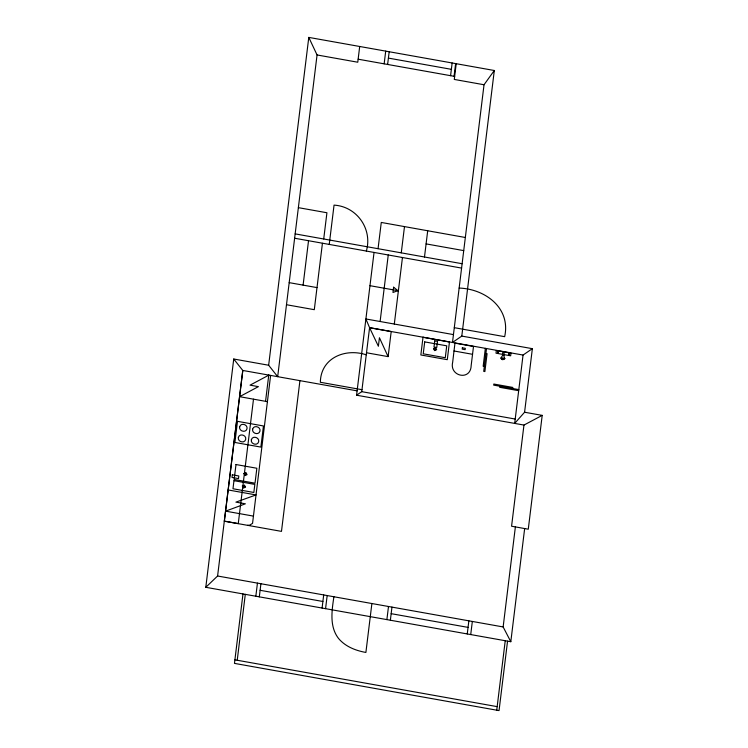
<?xml version="1.0" encoding="UTF-8"?>
<svg xmlns="http://www.w3.org/2000/svg" width="748" height="748" viewBox="0 0 748 748"><rect width="100%" height="100%" fill="white"/><g stroke="black" fill="none" stroke-linecap="round" stroke-linejoin="round"><path stroke-width="1.12" d="M454.008 350.99L452.671 362.256C449.155 376.45 470.744 381.218 471.165 365.557L473.503 346.436L454.971 343.136L454.008 350.99L472.549 354.3M524.657 528.555L510.809 641.719L205.793 587.302L233.741 359.012L268.654 365.239L277.676 376.683L317.059 54.959L308.784 37.4L494.306 70.499L461.796 336.086L452.484 342.462L484.031 84.748L494.306 70.499M205.793 587.302L217.593 576.007L242.763 370.447L233.741 359.012M253.497 399.161L238.266 523.6L224.353 521.122L242.801 370.456L357.105 390.849M268.654 365.239L308.784 37.4M265.549 401.311L268.766 375.085M242.978 593.931L234.47 663.383L499.047 710.6L507.555 641.139M270.617 375.421L252.553 523.357L249.58 525.208L247.541 525.32M237.228 660.26L245.297 594.342M255.835 596.231L257.443 583.113M259.313 596.848L260.921 583.73M303.099 285.128L308.522 240.791M299.929 380.648L281.482 531.379L224.307 521.178M322.435 243.268L314.3 309.681L286.484 304.726M323.716 238.977L326.923 212.75L298.368 207.654M329.232 244.484L334.047 205.12C356.946 206.485 372.747 229.15 366.333 251.104M359.695 46.479L357.768 62.224L317.059 54.959M384.154 63.832L385.706 51.126M387.623 64.45L389.184 51.743M322.089 608.049L323.697 594.931M325.567 608.666L327.175 595.548M523.955 425.07L511.576 526.218L528.275 529.201L542.207 415.374L523.955 425.07L356.572 395.206L374.047 252.403M333.907 596.754C331.85 610.518 329.298 626.506 338.507 638.418C345.314 646.599 355.674 650.62 365.894 652.452L371.887 603.533M378.058 248.673L381.274 222.446L465.331 237.49M356.572 395.206L361.742 391.662L369.577 327.671L365.903 318.975L453.447 334.599M380.106 321.509L388.259 254.937M388.128 356.628L391.195 331.56L369.568 327.699L378.385 346.259L379.432 337.741L388.09 356.618L366.501 352.766M401.274 252.815L404.49 226.588M394.308 324.052L402.461 257.471M424.49 257.003L427.706 230.73M450.586 75.679L452.147 62.972M386.884 619.606L388.493 606.488M454.064 76.305L455.626 63.599M456.215 63.702L454.288 79.438L484.031 84.748M390.363 620.223L391.961 607.114M485.359 348.334L483.171 366.24L484.33 366.445M486.518 348.54L483.722 371.363L484.882 371.569L487.079 353.664L485.92 353.458M497.495 353.449L497.822 350.775M467.257 633.949L468.856 620.831M503.011 351.71L502.553 355.468L500.936 358.021L501.712 359.423L502.843 359.713L504.741 358.703L503.806 355.693L504.264 351.925M499.823 386.22L499.692 387.314L518.682 390.699M470.726 634.566L472.334 621.448M509.136 355.524L509.416 352.85M512.689 388.511L512.819 387.427L493.82 384.033L493.689 385.127L518.822 389.605M532.361 348.671L523.048 355.057L514.68 423.415L524.582 412.232L532.361 348.671L461.796 336.086M510.809 641.719L503.142 626.946L515.381 526.901M496.737 710.189L505.237 640.718M268.906 375.113L250.056 385.155L258.397 386.641L239.594 396.683L267.447 401.657M388.399 58.101L451.371 69.33M358.142 59.195L454.653 76.408M426.089 243.895L463.732 250.608M295.151 233.881L462.124 263.726M294.619 238.229L461.591 268.093M459.141 288.064C485.274 288.934 510.968 308.017 504.666 336.675L454.298 327.68M369.98 285.689L398.394 290.757M289.186 282.641L317.002 287.606M369.577 327.671L523.048 355.057M502.693 354.374L496.008 353.178L496.335 350.513L510.987 353.131L510.66 355.796L503.937 354.599M502.591 355.207L503.834 355.422M366.249 354.814C345.38 347.904 320.724 357.806 320.35 382.275L361.985 389.699M524.582 412.232L542.207 415.374M361.742 391.662L515.213 419.048M228.215 489.968L256.031 494.933L235.919 502.132L245.372 503.815L225.625 511.155L253.441 516.111M217.593 576.007L503.142 626.946M260.117 590.294L322.893 601.486M391.157 613.669L468.052 627.385M234.909 659.839L497.168 706.636M237.49 421.339L234.9 442.461L260.865 447.089L263.455 425.967L237.49 421.339M232.319 474.812L231.992 477.439L238.49 478.598L238.808 475.971L232.319 474.812M238.36 437.421C237.35 441.75 244.512 443.938 245.699 439.422C246.7 435.102 239.556 432.905 238.36 437.421M239.659 426.799C238.659 431.129 245.802 433.316 246.999 428.81C247.999 424.481 240.856 422.293 239.659 426.799M233.965 480.674L232.983 488.753L253.843 492.474L254.834 484.405L233.965 480.674M235.994 464.536L234.161 479.477L255.021 483.199L256.854 468.257L235.994 464.536M242.361 486.022L243.474 488.061L245.54 487.144L244.428 485.106L242.361 486.022M243.895 473.512L245.007 475.541L247.074 474.625L245.952 472.586L243.895 473.512M243.044 486.265L243.68 487.425L244.858 486.901L244.222 485.742L243.044 486.265M244.577 473.746L245.213 474.915L246.391 474.391L245.755 473.222L244.577 473.746M251.347 439.74C250.337 444.06 257.49 446.257 258.677 441.741C259.687 437.421 252.534 435.224 251.347 439.74M252.646 429.118C251.637 433.438 258.789 435.635 259.977 431.119C260.987 426.799 253.834 424.602 252.646 429.118M393.607 287.223L392.971 292.468L397.927 290.673L393.607 287.223M423.013 337.264L420.844 354.973L447.285 359.695L449.454 341.986L423.013 337.264M424.696 341.892L423.237 353.804L445.275 357.731L446.734 345.828L424.696 341.892M433.485 348.568L434.597 350.606L436.664 349.69L435.542 347.652L433.485 348.568M434.738 340.864L433.98 346.988L436.767 347.483L437.515 341.359L434.738 340.864M434.167 348.811L434.803 349.971L435.981 349.447L435.336 348.288L434.167 348.811M462.367 347.792L462.199 349.12L465.144 349.643L465.312 348.316L462.367 347.792M498.383 351.999L497.654 352.13L498.383 351.999M508.584 353.813L509.248 354.197L508.584 353.813M504.732 358.619C502.282 360.592 497.691 356.001 504.732 358.619"/></g></svg>
